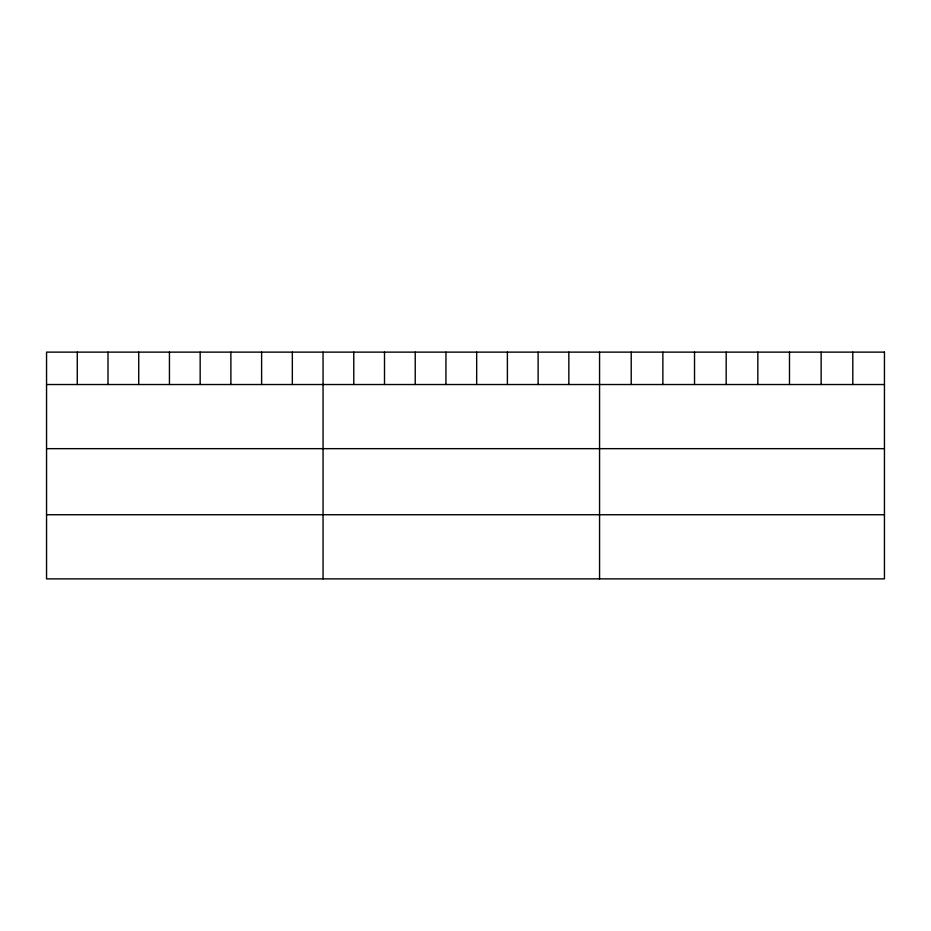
<?xml version="1.0" encoding="UTF-8"?>
<svg xmlns="http://www.w3.org/2000/svg" width="931" height="931" viewBox="0 0 931 931"><rect width="100%" height="100%" fill="white"/><g stroke="black" fill="none" stroke-linecap="round" stroke-linejoin="round"><path stroke-width="1.4" d="M46.55 384.526L884.45 384.526M46.55 448.661L884.45 448.661M46.55 514.738L884.45 514.738M852.796 352.127L852.796 384.526M821.142 352.127L821.142 384.526M789.488 352.127L789.488 384.526M757.834 352.127L757.834 384.526M726.18 352.127L726.18 384.526M694.526 352.127L694.526 384.526M662.872 352.127L662.872 384.526M631.218 352.127L631.218 384.526M599.564 352.127L599.564 578.873M568.841 352.127L568.841 384.526M538.118 352.127L538.118 384.526M507.395 352.127L507.395 384.526M476.672 352.127L476.672 384.526M445.949 352.127L445.949 384.526M415.226 352.127L415.226 384.526M384.503 352.127L384.503 384.526M353.78 352.127L353.78 384.526M323.057 352.127L323.057 578.873M292.334 352.127L292.334 384.526M261.611 352.127L261.611 384.526M230.888 352.127L230.888 384.526M200.165 352.127L200.165 384.526M169.442 352.127L169.442 384.526M138.719 352.127L138.719 384.526M107.996 352.127L107.996 384.526M77.273 352.127L77.273 384.526M884.45 352.127L46.55 352.127L46.55 578.873L884.45 578.873L884.45 352.127"/></g></svg>
